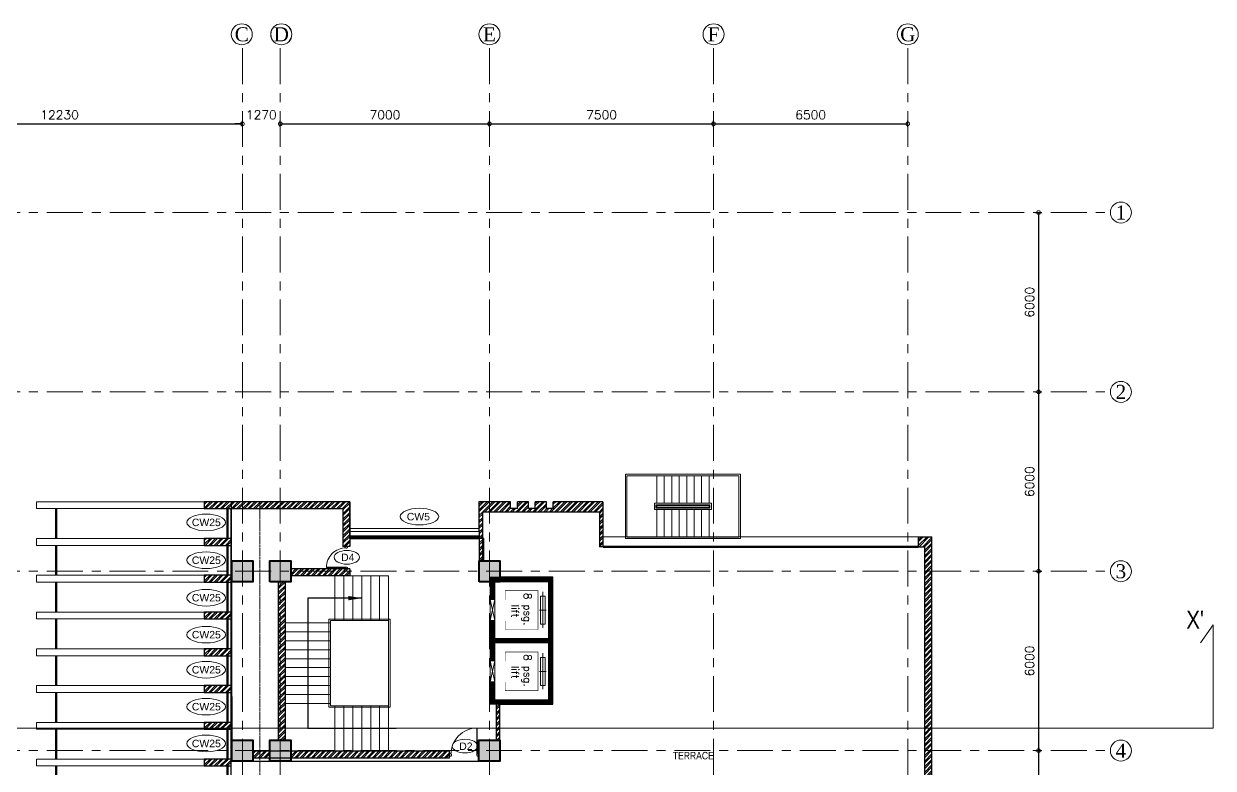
# Model space of a CAD drawing. Header units: millimetres. Extents: x 24487468 to 24959437, y -333213 to 842934.
# Drawn here: x 24724699 to 24764503, y 614699 to 639601 of the extents above; entities that cross this region are included whole.
import ezdxf
from ezdxf.enums import TextEntityAlignment as Align

# ---------------------------------------------------------------- set-up
doc = ezdxf.new("R2010")
doc.units = ezdxf.units.MM
doc.header["$MEASUREMENT"] = 0
doc.header["$PDMODE"] = 3
for name, pattern in [('ACAD_ISO10W100', [18.5, 12, -3, 0.5, -3]), ('BORDERX2', [3.5, 1, -0.5, 1, -0.5, 0, -0.5]), ('Centreline', [21, 12, -3, 3, -3]), ('DASHED2', [0.375, 0.25, -0.125])]:
    doc.linetypes.add(name, pattern=pattern)
doc.layers.get('0').update_dxf_attribs({"lineweight": 5})
for name, color, linetype, lineweight in [('A 0.13 dw', 175, 'Continuous', 5), ('A DW', 27, 'Continuous', 13), ('A-DIM', 155, 'Continuous', 9), ('AA-revised text', 52, 'Continuous', 9), ('CENLINE', 220, 'ACAD_ISO10W100', 5), ('COLUMN', 12, 'Continuous', 40), ('D-DIM', 63, 'Continuous', 15), ('DIM', 183, 'Continuous', 5), ('GRID', 205, 'BORDERX2', 5), ('HACTH', 8, 'Continuous', 0), ('hatch', 9, 'Continuous', 0), ('p1 plan grid lck', 6, 'Continuous', 5), ('stair', 231, 'Continuous', 13), ('text', 7, 'Continuous', 15), ('wall', 53, 'Continuous', 15), ('Wall1', 37, 'Continuous', 30), ('WALL2', 4, 'Continuous', 15), ('win shutters', 140, 'Continuous', 25), ('WINDOWS', 4, 'Continuous', 9)]:
    doc.layers.add(name, color=color, linetype=linetype, lineweight=lineweight)
doc.layers.add('A-BTEXT', color=57, linetype='Continuous')
doc.styles.add('arial', font='times.ttf')
doc.styles.add('ordinary', font='arial.ttf')
doc.styles.add('ROMANS', font='romans__.ttf')
doc.styles.add('sansserif', font='sanss___.ttf')
doc.dimstyles.new('DIM100', dxfattribs={"dimtxt": 300, "dimasz": 250, "dimexe": 100, "dimexo": 100, "dimgap": 150, "dimtad": 1, "dimdec": 0, "dimrnd": 5, "dimzin": 0, "dimdsep": 46, "dimtxsty": 'ROMANS', "dimblk": 'DOTSMALL', "dimcen": 0.09, "dimclrd": 256, "dimclre": 256, "dimclrt": 7, "dimadec": 0, "dimazin": 0, "dimtfac": 1, "dimtdec": 0, "dimtix": 1, "dimtofl": 0, "dimtmove": 1, "dimatfit": 3, "dimfxl": 100, "dimfxlon": 1, "dimtolj": 1, "dimtzin": 0, "dimarcsym": 0})

# ---------------------------------------------------------------- blocks, each defined once
blk = doc.blocks.new('column 350')
at = {"layer": 'COLUMN', "ltscale": 100}
h = blk.add_hatch(color=256, dxfattribs=at)
h.dxf.hatch_style = 1
h.paths.add_polyline_path([(1327.5, 1037.5), (627.5, 1037.5), (627.5, 337.5), (1327.5, 337.5)])
blk.add_lwpolyline([(627.5, 1037.5), (1327.5, 1037.5), (1327.5, 337.5), (627.5, 337.5)], close=True, dxfattribs=at)
blk = doc.blocks.new('grid letter-flat-4-flat-1')
at = {"layer": 'GRID', "linetype": 'Continuous'}
blk.add_circle((0, 374.75), 281.25, dxfattribs=at)
blk = doc.blocks.new('_DotSmall')
at = {"color": 0, "linetype": 'ByBlock', "const_width": 0.5}
blk.add_lwpolyline([(-0.0625, 0, 1), (0.0625, 0, 1)], format="xyb", close=True, dxfattribs=at)
blk = doc.blocks.new('fdfsdf')
at = {"layer": 'D-DIM', "linetype": 'Continuous', "ltscale": 1000, "const_width": 150}
blk.add_lwpolyline([(942, 1688), (1617, 1688), (1617, -262), (-433, -262), (-433, 1688), (242, 1688)], dxfattribs=at)
at = {"layer": 'hatch'}
for p, q in [((1059, 0), (123, 0)), ((591, -107), (591, 109))]:
    blk.add_line(p, q, dxfattribs=at)
at = {"layer": 'WALL2'}
for p, q in [((123, 0), (0, 0)), ((1199, 0), (1059, 0))]:
    blk.add_line(p, q, dxfattribs=at)
at = {"layer": 'WALL2', "linetype": 'Continuous', "ltscale": 1000, "const_width": 20}
blk.add_lwpolyline([(242, 1263), (-58, 1263), (-58, 163), (1242, 163), (1242, 1263), (942, 1263)], dxfattribs=at)
at = {"layer": 'WALL2'}
blk.add_lwpolyline([(1059, -76), (123, -76), (123, 76), (1059, 76)], close=True, dxfattribs=at)
blk = doc.blocks.new('fewe')
at = {"layer": 'A DW', "ltscale": 1000}
for p, q in [((750, 1950), (1450, 2100)), ((750, 2100), (1450, 1950)), ((750, 2100), (1450, 2100)), ((1450, 1950), (750, 1950))]:
    blk.add_line(p, q, dxfattribs=at)
at = {"layer": 'D-DIM', "linetype": 'Continuous', "ltscale": 1000}
for points in [[(750, 1950), (750, 2100), (0, 2100), (0, 0), (2200, 0), (2200, 2100), (1450, 2100), (1450, 1950)], [(750, 1950), (150, 1950), (150, 150), (2050, 150), (2050, 1950), (1450, 1950)]]:
    blk.add_lwpolyline(points, dxfattribs=at)
at = {"layer": 'D-DIM', "linetype": 'Continuous'}
blk.add_blockref('fdfsdf', (508, 337), dxfattribs=at)
at = {"layer": 'AA-revised text', "ltscale": 1000, "insert": (1713, 720), "char_height": 250, "width": 1259.28, "attachment_point": 1, "rotation": 180, "style": 'sansserif'}
blk.add_mtext('\\pi40.354;{\\Fromans|c0;8 psg.\\P\\pi427.26;lift}', dxfattribs=at)
blk = doc.blocks.new('S')
at = {"layer": 'stair', "extrusion": (0, 0, -1), "xscale": -1, "zscale": -1, "rotation": 270.0000000800413}
for p in [(-19800978, -159842), (-19800978, -161892)]:
    blk.add_blockref('fewe', p, dxfattribs=at)
blk = doc.blocks.new('EEXIT')
at = {"layer": 'WINDOWS', "lineweight": 0}
for p, q in [((0, 4581), (-2150, 4581)), ((-2150, 4581), (-2150, 2781)), ((-50, 4531), (-2100, 4531)), ((-2100, 4531), (-2100, 2753)), ((-2100, 4531), (-1180, 4531)), ((-50, 4531), (-50, 2781)), ((0, 4581), (0, 2753)), ((-1180, 3611), (-1180, 1700)), ((-1180, 3611), (-970, 3611)), ((-970, 3611), (-970, 1700)), ((-2100, 3531), (-1180, 3531)), ((-2100, 3281), (-1180, 3281)), ((-1130, 3561), (-1130, 1750)), ((-1130, 3561), (-1020, 3561)), ((-1130, 3531), (-1020, 3531)), ((-1130, 3281), (-1100, 3281)), ((-1100, 3531), (-1100, 1781)), ((-1050, 3531), (-1050, 1781)), ((-1050, 3281), (-1020, 3281)), ((-1020, 3561), (-1020, 1750)), ((-970, 3531), (-50, 3531)), ((-970, 3281), (-50, 3281)), ((-2100, 3031), (-1180, 3031)), ((-1130, 3031), (-1100, 3031)), ((-1050, 3031), (-1020, 3031)), ((-970, 3031), (-50, 3031)), ((-2150, 2781), (-2150, 731)), ((-2100, 2781), (-1180, 2781)), ((-2100, 2753), (-2100, 781)), ((-2100, 2531), (-1180, 2531)), ((-1130, 2781), (-1100, 2781)), ((-1130, 2531), (-1100, 2531)), ((-1050, 2781), (-1020, 2781)), ((-1050, 2531), (-1020, 2531)), ((-970, 2781), (-50, 2781)), ((-970, 2531), (-50, 2531)), ((-50, 2781), (-50, 781)), ((0, 2753), (0, 731)), ((-2100, 2281), (-1180, 2281)), ((-2100, 2031), (-1180, 2031)), ((-1130, 2281), (-1100, 2281)), ((-1130, 2031), (-1100, 2031)), ((-1050, 2281), (-1020, 2281)), ((-1050, 2031), (-1020, 2031)), ((-970, 2281), (-50, 2281)), ((-970, 2031), (-50, 2031)), ((-2100, 1781), (-1180, 1781)), ((-970, 1700), (-1180, 1700)), ((-1020, 1781), (-1130, 1781)), ((-1020, 1750), (-1130, 1750)), ((-1050, 1781), (-1020, 1781)), ((-970, 1781), (-50, 1781)), ((0, 731), (-2150, 731)), ((-2100, 781), (-1180, 781)), ((-50, 781), (-2100, 781))]:
    blk.add_line(p, q, dxfattribs=at)
blk = doc.blocks.new('Door1000-flat-3')
at = {"layer": 'A 0.13 dw'}
for p, q in [((-38, 0), (-38, -12)), ((38, 0), (-38, 0)), ((-38, -12), (-50, -12)), ((-50, -12), (-50, -63)), ((-50, -63), (-25, -75)), ((-25, -75), (12, -75)), ((12, -75), (12, -63)), ((12, -63), (50, -63)), ((38, -12), (38, 0)), ((50, -12), (38, -12)), ((50, -63), (50, -12)), ((-50, -937), (-25, -925)), ((-50, -988), (-50, -937)), ((-38, -988), (-50, -988)), ((-38, -1000), (-38, -988)), ((38, -1000), (-38, -1000)), ((-25, -925), (12, -925)), ((12, -925), (12, -937)), ((12, -925), (886, -925)), ((12, -937), (50, -937)), ((12, -937), (886, -937)), ((50, -988), (38, -988)), ((38, -988), (38, -1000)), ((50, -937), (50, -988))]:
    blk.add_line(p, q, dxfattribs=at)
blk.add_lwpolyline([(886, -937), (886, -937, 0.414214), (12, -63)], format="xyb", dxfattribs=at)
blk = doc.blocks.new('SEC')
at = {"layer": 'HACTH', "ltscale": 100}
for points in [[(-25663, 0), (-60348, 0), (-60348, 3449), (-59923, 2854)], [(-34685, 0), (0, 0), (0, 3449), (-425, 2854)]]:
    blk.add_lwpolyline(points, dxfattribs=at)
at = {"layer": 'text', "linetype": 'Continuous', "ltscale": 30, "insert": (-606, 3623), "char_height": 600, "width": 21041.4, "attachment_point": 5, "style": 'arial'}
blk.add_mtext("{\\fTechnic|b0|i0|c2|p2;X'}", dxfattribs=at)
blk = doc.blocks.new('*D159')
at = {"layer": 'Defpoints', "color": 0, "ltscale": 100, "transparency": 16777216}
for p in [(24732013, 636254), (24719784, 633637), (24732013, 633637)]:
    blk.add_point(p, dxfattribs=at)
at = {"layer": 'DIM', "lineweight": -2, "ltscale": 100, "transparency": 16777216}
for p, q in [((24719784, 636154), (24719784, 636354)), ((24719784, 636254), (24732013, 636254)), ((24732013, 636154), (24732013, 636354))]:
    blk.add_line(p, q, dxfattribs=at)
at = {"layer": 'DIM', "lineweight": -2, "ltscale": 100, "transparency": 16777216, "xscale": 250, "yscale": 250, "zscale": 250, "rotation": 180}
blk.add_blockref('_DotSmall', (24719784, 636254), dxfattribs=at)
at = {"layer": 'DIM', "lineweight": -2, "ltscale": 100, "transparency": 16777216, "xscale": 250, "yscale": 250, "zscale": 250}
blk.add_blockref('_DotSmall', (24732013, 636254), dxfattribs=at)
at = {"layer": 'DIM', "color": 7, "ltscale": 100, "transparency": 16777216, "insert": (24725898, 636555), "char_height": 300, "attachment_point": 5, "style": 'ROMANS'}
blk.add_mtext('\\A1;12230', dxfattribs=at)
blk = doc.blocks.new('*D160')
at = {"layer": 'Defpoints', "color": 0, "ltscale": 100, "transparency": 16777216}
for p in [(24733284, 636254), (24732013, 633637), (24733284, 633637)]:
    blk.add_point(p, dxfattribs=at)
at = {"layer": 'DIM', "lineweight": -2, "ltscale": 100, "transparency": 16777216}
for p, q in [((24732013, 636254), (24731763, 636254)), ((24732013, 636154), (24732013, 636354)), ((24733284, 636154), (24733284, 636354)), ((24733284, 636254), (24733534, 636254))]:
    blk.add_line(p, q, dxfattribs=at)
at = {"layer": 'DIM', "lineweight": -2, "ltscale": 100, "transparency": 16777216, "xscale": 250, "yscale": 250, "zscale": 250}
blk.add_blockref('_DotSmall', (24732013, 636254), dxfattribs=at)
at = {"layer": 'DIM', "lineweight": -2, "ltscale": 100, "transparency": 16777216, "xscale": 250, "yscale": 250, "zscale": 250, "rotation": 180}
blk.add_blockref('_DotSmall', (24733284, 636254), dxfattribs=at)
at = {"layer": 'DIM', "color": 7, "ltscale": 100, "transparency": 16777216, "insert": (24732648, 636555), "char_height": 300, "attachment_point": 5, "style": 'ROMANS'}
blk.add_mtext('\\A1;1270', dxfattribs=at)
blk = doc.blocks.new('*D161')
at = {"layer": 'Defpoints', "color": 0, "ltscale": 100, "transparency": 16777216}
for p in [(24740284, 636254), (24733284, 633637), (24740284, 633637)]:
    blk.add_point(p, dxfattribs=at)
at = {"layer": 'DIM', "lineweight": -2, "ltscale": 100, "transparency": 16777216}
for p, q in [((24733284, 636154), (24733284, 636354)), ((24733284, 636254), (24740284, 636254)), ((24740284, 636154), (24740284, 636354))]:
    blk.add_line(p, q, dxfattribs=at)
at = {"layer": 'DIM', "lineweight": -2, "ltscale": 100, "transparency": 16777216, "xscale": 250, "yscale": 250, "zscale": 250, "rotation": 180}
blk.add_blockref('_DotSmall', (24733284, 636254), dxfattribs=at)
at = {"layer": 'DIM', "lineweight": -2, "ltscale": 100, "transparency": 16777216, "xscale": 250, "yscale": 250, "zscale": 250}
blk.add_blockref('_DotSmall', (24740284, 636254), dxfattribs=at)
at = {"layer": 'DIM', "color": 7, "ltscale": 100, "transparency": 16777216, "insert": (24736784, 636555), "char_height": 300, "attachment_point": 5, "style": 'ROMANS'}
blk.add_mtext('\\A1;7000', dxfattribs=at)
blk = doc.blocks.new('*D162')
at = {"layer": 'Defpoints', "color": 0, "ltscale": 100, "transparency": 16777216}
for p in [(24747782, 636254), (24740284, 633637), (24747782, 633287)]:
    blk.add_point(p, dxfattribs=at)
at = {"layer": 'DIM', "lineweight": -2, "ltscale": 100, "transparency": 16777216}
for p, q in [((24740284, 636154), (24740284, 636354)), ((24740284, 636254), (24747782, 636254)), ((24747782, 636154), (24747782, 636354))]:
    blk.add_line(p, q, dxfattribs=at)
at = {"layer": 'DIM', "lineweight": -2, "ltscale": 100, "transparency": 16777216, "xscale": 250, "yscale": 250, "zscale": 250, "rotation": 180}
blk.add_blockref('_DotSmall', (24740284, 636254), dxfattribs=at)
at = {"layer": 'DIM', "lineweight": -2, "ltscale": 100, "transparency": 16777216, "xscale": 250, "yscale": 250, "zscale": 250}
blk.add_blockref('_DotSmall', (24747782, 636254), dxfattribs=at)
at = {"layer": 'DIM', "color": 7, "ltscale": 100, "transparency": 16777216, "insert": (24744033, 636555), "char_height": 300, "attachment_point": 5, "style": 'ROMANS'}
blk.add_mtext('\\A1;7500', dxfattribs=at)
blk = doc.blocks.new('*D163')
at = {"layer": 'Defpoints', "color": 0, "ltscale": 100, "transparency": 16777216}
for p in [(24754282, 636254), (24747782, 633287), (24754282, 633287)]:
    blk.add_point(p, dxfattribs=at)
at = {"layer": 'DIM', "lineweight": -2, "ltscale": 100, "transparency": 16777216}
for p, q in [((24747782, 636154), (24747782, 636354)), ((24747782, 636254), (24754282, 636254)), ((24754282, 636154), (24754282, 636354))]:
    blk.add_line(p, q, dxfattribs=at)
at = {"layer": 'DIM', "lineweight": -2, "ltscale": 100, "transparency": 16777216, "xscale": 250, "yscale": 250, "zscale": 250, "rotation": 180}
blk.add_blockref('_DotSmall', (24747782, 636254), dxfattribs=at)
at = {"layer": 'DIM', "lineweight": -2, "ltscale": 100, "transparency": 16777216, "xscale": 250, "yscale": 250, "zscale": 250}
blk.add_blockref('_DotSmall', (24754282, 636254), dxfattribs=at)
at = {"layer": 'DIM', "color": 7, "ltscale": 100, "transparency": 16777216, "insert": (24751032, 636555), "char_height": 300, "attachment_point": 5, "style": 'ROMANS'}
blk.add_mtext('\\A1;6500', dxfattribs=at)
blk = doc.blocks.new('*D164')
at = {"layer": 'Defpoints', "color": 0, "ltscale": 100, "transparency": 16777216}
for p in [(24757682, 633287), (24757682, 627287), (24758659, 627287)]:
    blk.add_point(p, dxfattribs=at)
at = {"layer": 'DIM', "lineweight": -2, "ltscale": 100, "transparency": 16777216}
for p, q in [((24758559, 633287), (24758759, 633287)), ((24758659, 633287), (24758659, 627287)), ((24758559, 627287), (24758759, 627287))]:
    blk.add_line(p, q, dxfattribs=at)
at = {"layer": 'DIM', "lineweight": -2, "ltscale": 100, "transparency": 16777216, "xscale": 250, "yscale": 250, "zscale": 250}
for p, rotation in [((24758659, 633287), 90), ((24758659, 627287), 270)]:
    blk.add_blockref('_DotSmall', p, dxfattribs=dict(at, rotation=rotation))
at = {"layer": 'DIM', "color": 7, "ltscale": 100, "transparency": 16777216, "insert": (24758358, 630287), "char_height": 300, "attachment_point": 5, "rotation": 90, "style": 'ROMANS'}
blk.add_mtext('\\A1;6000', dxfattribs=at)
blk = doc.blocks.new('*D165')
at = {"layer": 'Defpoints', "color": 0, "ltscale": 100, "transparency": 16777216}
for p in [(24757682, 627287), (24754633, 621287), (24758659, 621287)]:
    blk.add_point(p, dxfattribs=at)
at = {"layer": 'DIM', "lineweight": -2, "ltscale": 100, "transparency": 16777216}
for p, q in [((24758559, 627287), (24758759, 627287)), ((24758659, 627287), (24758659, 621287)), ((24758559, 621287), (24758759, 621287))]:
    blk.add_line(p, q, dxfattribs=at)
at = {"layer": 'DIM', "lineweight": -2, "ltscale": 100, "transparency": 16777216, "xscale": 250, "yscale": 250, "zscale": 250}
for p, rotation in [((24758659, 627287), 90), ((24758659, 621287), 270)]:
    blk.add_blockref('_DotSmall', p, dxfattribs=dict(at, rotation=rotation))
at = {"layer": 'DIM', "color": 7, "ltscale": 100, "transparency": 16777216, "insert": (24758358, 624287), "char_height": 300, "attachment_point": 5, "rotation": 90, "style": 'ROMANS'}
blk.add_mtext('\\A1;6000', dxfattribs=at)
blk = doc.blocks.new('*D166')
at = {"layer": 'Defpoints', "color": 0, "ltscale": 100, "transparency": 16777216}
for p in [(24754633, 621287), (24754633, 615287), (24758659, 615287)]:
    blk.add_point(p, dxfattribs=at)
at = {"layer": 'DIM', "lineweight": -2, "ltscale": 100, "transparency": 16777216}
for p, q in [((24758559, 621287), (24758759, 621287)), ((24758659, 621287), (24758659, 615287)), ((24758559, 615287), (24758759, 615287))]:
    blk.add_line(p, q, dxfattribs=at)
at = {"layer": 'DIM', "lineweight": -2, "ltscale": 100, "transparency": 16777216, "xscale": 250, "yscale": 250, "zscale": 250}
for p, rotation in [((24758659, 621287), 90), ((24758659, 615287), 270)]:
    blk.add_blockref('_DotSmall', p, dxfattribs=dict(at, rotation=rotation))
at = {"layer": 'DIM', "color": 7, "ltscale": 100, "transparency": 16777216, "insert": (24758358, 618287), "char_height": 300, "attachment_point": 5, "rotation": 90, "style": 'ROMANS'}
blk.add_mtext('\\A1;6000', dxfattribs=at)
blk = doc.blocks.new('*D167')
at = {"layer": 'Defpoints', "color": 0, "ltscale": 100, "transparency": 16777216}
for p in [(24754633, 615287), (24754631, 609287), (24758659, 609287)]:
    blk.add_point(p, dxfattribs=at)
at = {"layer": 'DIM', "lineweight": -2, "ltscale": 100, "transparency": 16777216}
for p, q in [((24758559, 615287), (24758759, 615287)), ((24758659, 615287), (24758659, 609287)), ((24758559, 609287), (24758759, 609287))]:
    blk.add_line(p, q, dxfattribs=at)
at = {"layer": 'DIM', "lineweight": -2, "ltscale": 100, "transparency": 16777216, "xscale": 250, "yscale": 250, "zscale": 250}
for p, rotation in [((24758659, 615287), 90), ((24758659, 609287), 270)]:
    blk.add_blockref('_DotSmall', p, dxfattribs=dict(at, rotation=rotation))
at = {"layer": 'DIM', "color": 7, "ltscale": 100, "transparency": 16777216, "insert": (24758358, 612287), "char_height": 300, "attachment_point": 5, "rotation": 90, "style": 'ROMANS'}
blk.add_mtext('\\A1;6000', dxfattribs=at)

msp = doc.modelspace()

# ---------------------------------------------------------------- hatches: boundary and pattern name
at = {"layer": 'hatch', "ltscale": 100}
h = msp.add_hatch(dxfattribs=at)
h.set_pattern_fill('ANSI32', color=256, scale=350)
h.set_pattern_definition([(45, (24733172.03, 622864.8), (-92.808, 92.808), []), (45, (24733233.9, 622864.8), (-92.808, 92.808), [])])
h.paths.add_polyline_path([(24735606.5, 623612.3), (24730737.6, 623612.3), (24730737.6, 623382.3), (24731637.6, 623382.3), (24735376.5, 623382.3), (24735376.5, 622117.3), (24735606.5, 622117.3)])
h = msp.add_hatch(dxfattribs=at)
h.set_pattern_fill('ANSI32', color=256, scale=350)
h.set_pattern_definition([(45, (24742006.69, 622624.8), (-92.808, 92.808), []), (45, (24742068.56, 622624.8), (-92.808, 92.808), [])])
h.paths.add_polyline_path([(24744081.5, 623612.3), (24742416.5, 623612.3), (24742416.5, 623382.3), (24742186.5, 623382.3), (24742186.5, 623612.3), (24741816.5, 623612.3), (24741816.5, 623382.3), (24741586.5, 623382.3), (24741586.5, 623612.3), (24741216.5, 623612.3), (24741216.5, 623382.3), (24740986.5, 623382.3), (24740986.5, 623612.3), (24739931.9, 623612.3), (24739932.6, 621637.3), (24740047.9, 621637.3), (24740047.1, 623267.3), (24743966.5, 623267.3), (24743966.5, 622107.3), (24744081.4, 622107.3)])
h = msp.add_hatch(dxfattribs=at)
h.set_pattern_fill('ANSI32', color=256, scale=350)
h.set_pattern_definition([(45, (24731187.55, 622267.3), (-92.808, 92.808), []), (45, (24731249.43, 622267.3), (-92.808, 92.808), [])])
h.paths.add_polyline_path([(24731637.6, 622382.3), (24730737.6, 622382.3), (24730737.6, 622152.3), (24731637.6, 622152.3)])
h = msp.add_hatch(dxfattribs=at)
h.set_pattern_fill('ANSI32', color=256, scale=350)
h.set_pattern_definition([(45, (24754829.22, 615287.55), (-92.8078, 92.8078), []), (45, (24754891.09, 615287.55), (-92.8078, 92.8078), [])])
h.paths.add_polyline_path([(24755079.2, 622437.3), (24754653.7, 622437.3), (24754653.7, 622107.3), (24754849.2, 622107.3), (24754849.2, 608437.7), (24754579.2, 608437.7), (24754579.2, 608137.8), (24755079.2, 608137.8)])
h = msp.add_hatch(dxfattribs=at)
h.set_pattern_fill('ANSI32', color=256, scale=350)
h.set_pattern_definition([(45, (24734619.53, 621252.3), (-92.808, 92.808), []), (45, (24734681.4, 621252.3), (-92.808, 92.808), [])])
h.paths.add_polyline_path([(24735606.5, 621367.3), (24733632.6, 621367.3), (24733632.6, 621137.3), (24735606.5, 621137.3)])
h = msp.add_hatch(dxfattribs=at)
h.set_pattern_fill('ANSI32', color=256, scale=350)
h.set_pattern_definition([(45, (24731187.55, 621037.3), (-92.808, 92.808), []), (45, (24731249.43, 621037.3), (-92.808, 92.808), [])])
h.paths.add_polyline_path([(24731637.6, 621152.3), (24730737.6, 621152.3), (24730737.6, 620922.3), (24731637.6, 620922.3)])
h = msp.add_hatch(dxfattribs=at)
h.set_pattern_fill('ANSI32', color=256, scale=350)
h.set_pattern_definition([(45, (24733342.55, 618287.3), (-92.808, 92.808), []), (45, (24733404.43, 618287.3), (-92.808, 92.808), [])])
h.paths.add_polyline_path([(24733457.6, 620937.3), (24733227.6, 620937.3), (24733227.6, 615637.3), (24733457.6, 615637.3)])
h = msp.add_hatch(dxfattribs=at)
h.set_pattern_fill('ANSI32', color=256, scale=350)
h.set_pattern_definition([(45, (24731187.55, 619807.3), (-92.808, 92.808), []), (45, (24731249.43, 619807.3), (-92.808, 92.808), [])])
h.paths.add_polyline_path([(24731637.6, 619922.3), (24730737.6, 619922.3), (24730737.6, 619692.3), (24731637.6, 619692.3)])
h = msp.add_hatch(dxfattribs=at)
h.set_pattern_fill('ANSI32', color=256, scale=350)
h.set_pattern_definition([(45, (24731187.55, 618577.3), (-92.808, 92.808), []), (45, (24731249.43, 618577.3), (-92.808, 92.808), [])])
h.paths.add_polyline_path([(24731637.6, 618692.3), (24730737.6, 618692.3), (24730737.6, 618462.3), (24731637.6, 618462.3)])
h = msp.add_hatch(dxfattribs=at)
h.set_pattern_fill('ANSI32', color=256, scale=350)
h.set_pattern_definition([(45, (24731187.55, 617347.3), (-92.808, 92.808), []), (45, (24731249.43, 617347.3), (-92.808, 92.808), [])])
h.paths.add_polyline_path([(24731637.6, 617462.3), (24730737.6, 617462.3), (24730737.6, 617232.3), (24731637.6, 617232.3)])
h = msp.add_hatch(dxfattribs=at)
h.set_pattern_fill('ANSI32', color=256, scale=350)
h.set_pattern_definition([(45, (24740574.53, 616237.3), (-92.808, 92.808), []), (45, (24740636.4, 616237.3), (-92.808, 92.808), [])])
h.paths.add_polyline_path([(24740632, 616837.3), (24740517, 616837.3), (24740517, 615637.3), (24740632, 615637.3)])
h = msp.add_hatch(dxfattribs=at)
h.set_pattern_fill('ANSI32', color=256, scale=350)
h.set_pattern_definition([(45, (24731187.55, 616117.3), (-92.808, 92.808), []), (45, (24731249.43, 616117.3), (-92.808, 92.808), [])])
h.paths.add_polyline_path([(24731637.6, 616232.3), (24730737.6, 616232.3), (24730737.6, 616002.3), (24731637.6, 616002.3)])
h = msp.add_hatch(dxfattribs=at)
h.set_pattern_fill('ANSI32', color=256, scale=350)
h.set_pattern_definition([(45, (24731187.55, 614887.3), (-92.808, 92.808), []), (45, (24731249.43, 614887.3), (-92.808, 92.808), [])])
h.paths.add_polyline_path([(24731637.6, 615002.3), (24730737.6, 615002.3), (24730737.6, 614772.3), (24731637.6, 614772.3)])
h = msp.add_hatch(dxfattribs=at)
h.set_pattern_fill('ANSI32', color=256, scale=350)
h.set_pattern_definition([(45, (24732647.29, 615152.3), (-92.81, 92.81), []), (45, (24732709.16, 615152.3), (-92.81, 92.81), [])])
h.paths.add_polyline_path([(24732932, 615267.3), (24732362.6, 615267.3), (24732362.6, 615037.3), (24732932, 615037.3)])
h = msp.add_hatch(dxfattribs=at)
h.set_pattern_fill('ANSI32', color=256, scale=350)
h.set_pattern_definition([(45, (24736282.03, 615152.3), (-92.808, 92.808), []), (45, (24736343.9, 615152.3), (-92.808, 92.808), [])])
h.paths.add_polyline_path([(24738932, 615267.3), (24733632, 615267.3), (24733632, 615037.3), (24738932, 615037.3)])

# ---------------------------------------------------------------- linework, layer by layer
at = {"layer": 'A-DIM', "ltscale": 100}
for p, q in [((24735107.6, 619637.3), (24735107.6, 621137.3)), ((24735407.6, 619637.3), (24735407.6, 621137.3)), ((24735606.5, 621137.3), (24736907.6, 621137.3)), ((24735707.6, 619637.3), (24735707.6, 621137.3)), ((24736007.6, 619637.3), (24736007.6, 621137.3)), ((24736307.6, 619637.3), (24736307.6, 621137.3)), ((24736607.6, 619637.3), (24736607.6, 621137.3)), ((24736907.6, 619637.3), (24736907.6, 621137.3)), ((24734957.6, 619562.3), (24733457.6, 619562.3)), ((24734957.6, 619637.3), (24736907.6, 619637.3)), ((24734957.6, 619262.3), (24733457.6, 619262.3)), ((24734957.6, 618962.3), (24733457.6, 618962.3)), ((24734957.6, 618662.3), (24733457.6, 618662.3)), ((24734957.6, 618362.3), (24733457.6, 618362.3)), ((24734957.6, 618062.3), (24733457.6, 618062.3)), ((24734957.6, 617762.3), (24733457.6, 617762.3)), ((24734957.6, 617462.3), (24733457.6, 617462.3)), ((24734957.6, 617162.3), (24733457.6, 617162.3)), ((24734957.6, 616862.3), (24733457.6, 616862.3)), ((24735107.6, 616787.3), (24735107.6, 615267.3)), ((24735407.6, 616787.3), (24735407.6, 615267.3)), ((24735707.6, 616787.3), (24735707.6, 615267.3)), ((24736007.6, 616787.3), (24736007.6, 615267.3)), ((24736307.6, 616787.3), (24736307.6, 615267.3)), ((24736607.6, 616787.3), (24736607.6, 615267.3)), ((24736907.6, 616787.3), (24736907.6, 615267.3)), ((24734207.6, 616031.8), (24737158.2, 616031.8))]:
    msp.add_line(p, q, dxfattribs=at)
for points in [[(24736957.6, 616737.3), (24734907.6, 616737.3), (24734907.6, 619687.3), (24736957.6, 619687.3)], [(24736907.6, 616787.3), (24734957.6, 616787.3), (24734957.6, 619637.3), (24736907.6, 619637.3)]]:
    msp.add_lwpolyline(points, close=True, dxfattribs=at)
at = {"layer": 'Defpoints', "ltscale": 100}
msp.add_lwpolyline([(24731637.6, 623612.3), (24731662.6, 614937.3), (24740632, 614937.3), (24740632, 616837.3), (24742408.1, 616837.3), (24742408.1, 621087.3), (24740632.6, 621087.3), (24740632.6, 621637.3), (24740096.7, 621637.3), (24740096.7, 622386.1), (24735607, 622387.3), (24735606.5, 623612.3), (24731637.6, 623612.3)], dxfattribs=at)
at = {"layer": 'HACTH', "linetype": 'DASHED2', "ltscale": 100}
msp.add_line((24732602.2, 623612.3), (24732602.2, 606962.3), dxfattribs=at)
at = {"layer": 'p1 plan grid lck', "linetype": 'Centreline', "ltscale": 100}
for p, q in [((24732012.6, 638780.2), (24732012.6, 591933.2)), ((24733282.6, 638780.2), (24733282.6, 591933.2)), ((24740282.6, 638780.2), (24740282.6, 591933.2)), ((24747782.5, 638780.2), (24747782.5, 591933.2)), ((24754282.5, 638780.2), (24754282.5, 591933.2)), ((24708672.7, 633287.3), (24761062.5, 633287.3)), ((24708672.7, 627287.3), (24761062.5, 627287.3)), ((24708671.7, 621287.3), (24761061.5, 621287.3)), ((24708671.2, 615287.3), (24761060.9, 615287.3))]:
    msp.add_line(p, q, dxfattribs=at)
at = {"layer": 'text', "ltscale": 100}
for centre, major_axis, ratio in [((24737939.3, 623114), (-645.2, 0), 0.4312913), ((24730801.4, 622921.8), (-645.2, 0), 0.4312913), ((24730801.4, 621655.9), (-645.2, 0), 0.4312913), ((24735508.8, 621753), (-424.8, 0), 0.5372842), ((24730801.4, 620402.3), (-645.2, 0), 0.4312913), ((24730801.4, 619165.4), (-645.2, 0), 0.4312913), ((24730801.4, 617991.8), (-645.2, 0), 0.4312913), ((24730801.4, 616756.9), (-645.2, 0), 0.4312913), ((24730801.4, 615525.7), (-645.2, 0), 0.4312913), ((24739462.3, 615436.7), (-424.8, 0), 0.5372842)]:
    msp.add_ellipse(centre, major_axis=major_axis, ratio=ratio, dxfattribs=at)
at = {"layer": 'wall', "ltscale": 100}
for p, q in [((24725125.8, 623612.3), (24730737.6, 623612.3)), ((24725125.8, 623382.3), (24725125.8, 623612.3)), ((24725125.8, 623382.3), (24730727.3, 623382.3)), ((24735607, 622717.3), (24739932.6, 622717.3)), ((24735607, 622617.3), (24739932.6, 622617.3)), ((24730737.6, 622382.3), (24725125.8, 622382.3)), ((24725125.8, 622152.3), (24725125.8, 622382.3)), ((24730737.6, 622152.3), (24725125.8, 622152.3)), ((24754631.5, 622437.3), (24744081.5, 622437.3)), ((24730737.6, 621152.3), (24725125.8, 621152.3)), ((24725125.8, 620922.3), (24725125.8, 621152.3)), ((24730737.6, 620922.3), (24725125.8, 620922.3)), ((24730737.6, 619922.3), (24725125.8, 619922.3)), ((24725125.8, 619692.3), (24725125.8, 619922.3)), ((24730737.6, 619692.3), (24725125.8, 619692.3)), ((24730737.6, 618692.3), (24725125.8, 618692.3)), ((24725125.8, 618462.3), (24725125.8, 618692.3)), ((24730737.6, 618462.3), (24725125.8, 618462.3)), ((24730737.6, 617462.3), (24725125.8, 617462.3)), ((24725125.8, 617232.3), (24725125.8, 617462.3)), ((24730737.6, 617232.3), (24725125.8, 617232.3)), ((24730737.6, 616232.3), (24725125.8, 616232.3)), ((24725125.8, 616002.3), (24725125.8, 616232.3)), ((24730737.6, 616002.3), (24725125.8, 616002.3)), ((24730737.6, 615002.3), (24725125.8, 615002.3)), ((24725125.8, 614772.3), (24725125.8, 615002.3)), ((24730737.6, 614772.3), (24725125.8, 614772.3))]:
    msp.add_line(p, q, dxfattribs=at)
at = {"layer": 'Wall1', "ltscale": 100}
for p, q in [((24735606.5, 623612.3), (24730737.6, 623612.3)), ((24731637.6, 623382.3), (24735376.5, 623382.3)), ((24731637.6, 611312.3), (24731637.6, 623382.3)), ((24735376.5, 623382.3), (24735376.5, 622117.3)), ((24735606.5, 623612.3), (24735606.5, 622117.3)), ((24739931.9, 623612.3), (24739932.6, 621637.3)), ((24740986.5, 623612.3), (24739931.9, 623612.3)), ((24740986.5, 623382.3), (24740986.5, 623612.3)), ((24741216.5, 623382.3), (24740986.5, 623382.3)), ((24741586.5, 623612.3), (24741216.5, 623612.3)), ((24741216.5, 623382.3), (24741216.5, 623612.3)), ((24741586.5, 623382.3), (24741586.5, 623612.3)), ((24741816.5, 623382.3), (24741586.5, 623382.3)), ((24741816.5, 623382.3), (24741816.5, 623612.3)), ((24742186.5, 623612.3), (24741816.5, 623612.3)), ((24742186.5, 623382.3), (24742186.5, 623612.3)), ((24742416.5, 623382.3), (24742186.5, 623382.3)), ((24742416.5, 623382.3), (24742416.5, 623612.3)), ((24744081.5, 623612.3), (24742416.5, 623612.3)), ((24744081.5, 623612.3), (24744081.4, 622107.3)), ((24740047.1, 623267.3), (24740047.9, 621637.3)), ((24743966.5, 623267.3), (24740047.1, 623267.3)), ((24743966.5, 623267.3), (24743966.5, 622107.3)), ((24735607, 622387.3), (24739932.8, 622387.3)), ((24754631.5, 622437.3), (24755082, 622437.3)), ((24754631.5, 622437.3), (24754631.5, 622107.3)), ((24755082, 608137.3), (24755082, 622437.3)), ((24735606.5, 622117.3), (24735376.5, 622117.3)), ((24744081.4, 622107.3), (24743966.5, 622107.3)), ((24754631.5, 622107.3), (24754852, 622107.3)), ((24754852, 608387.3), (24754852, 622107.3)), ((24735606.5, 621367.3), (24733632.6, 621367.3)), ((24735606.5, 621367.3), (24735606.5, 621137.3)), ((24735606.5, 621137.3), (24733632.6, 621137.3)), ((24733227.6, 615637.3), (24733227.6, 620937.3)), ((24733457.6, 615637.3), (24733457.6, 620937.3)), ((24740517, 615637.3), (24740517, 616837.3)), ((24740632, 615637.3), (24740632, 616837.3)), ((24738932, 615267.3), (24732362.6, 615267.3)), ((24738932, 615037.3), (24732362.6, 615037.3)), ((24738932, 615267.3), (24738932, 615037.3))]:
    msp.add_line(p, q, dxfattribs=at)
for points in [[(24731637.6, 623612.3), (24730737.6, 623612.3), (24730737.6, 623382.3), (24731637.6, 623382.3)], [(24731637.6, 622382.3), (24730737.6, 622382.3), (24730737.6, 622152.3), (24731637.6, 622152.3)], [(24731637.6, 621152.3), (24730737.6, 621152.3), (24730737.6, 620922.3), (24731637.6, 620922.3)], [(24731637.6, 619922.3), (24730737.6, 619922.3), (24730737.6, 619692.3), (24731637.6, 619692.3)], [(24731637.6, 618692.3), (24730737.6, 618692.3), (24730737.6, 618462.3), (24731637.6, 618462.3)], [(24731637.6, 617462.3), (24730737.6, 617462.3), (24730737.6, 617232.3), (24731637.6, 617232.3)], [(24731637.6, 616232.3), (24730737.6, 616232.3), (24730737.6, 616002.3), (24731637.6, 616002.3)], [(24731637.6, 615002.3), (24730737.6, 615002.3), (24730737.6, 614772.3), (24731637.6, 614772.3)]]:
    msp.add_lwpolyline(points, dxfattribs=at)
at = {"layer": 'win shutters', "ltscale": 100, "const_width": 75}
for points in [[(24725781.5, 622382.3), (24725781.5, 623382.3)], [(24731512.6, 622382.3), (24731512.6, 623382.3)], [(24725781.5, 621152.3), (24725781.5, 622152.3)], [(24731512.6, 621152.3), (24731512.6, 622152.3)], [(24735607, 622445.8), (24739932.8, 622445.8)], [(24754631.5, 622107.3), (24744081.4, 622107.3)], [(24725781.5, 619922.3), (24725781.5, 620922.3)], [(24731512.6, 619922.3), (24731512.6, 620922.3)], [(24725781.5, 618692.3), (24725781.5, 619692.3)], [(24731512.6, 618692.3), (24731512.6, 619692.3)], [(24725781.5, 617462.3), (24725781.5, 618462.3)], [(24731512.6, 617462.3), (24731512.6, 618462.3)], [(24725781.5, 616232.3), (24725781.5, 617232.3)], [(24731512.6, 616232.3), (24731512.6, 617232.3)], [(24725781.5, 615002.3), (24725781.5, 616002.3)], [(24731512.6, 615002.3), (24731512.6, 616002.3)], [(24725781.5, 613772.3), (24725781.5, 614772.3)], [(24731512.6, 613772.3), (24731512.6, 614772.3)]]:
    msp.add_lwpolyline(points, dxfattribs=at)

# ---------------------------------------------------------------- block references
at = {"layer": 'A 0.13 dw', "xscale": -0.7500000000009314, "yscale": 0.7500000000009314, "zscale": 0.7500000000009314}
msp.add_blockref('Door1000-flat-3', (24735491.5, 622117.3), dxfattribs=at)
at = {"layer": 'A 0.13 dw', "xscale": 0.9999633201988117, "yscale": 0.9999633201988117, "zscale": 0.9999633201988117, "rotation": 89.99999999999999}
msp.add_blockref('Door1000-flat-3', (24738932, 615152.3), dxfattribs=at)
at = {"layer": 'A-DIM'}
msp.add_blockref('S', (4941429.6, 778729.8), dxfattribs=at)
at = {"layer": 'CENLINE'}
ref = msp.add_blockref('grid letter-flat-4-flat-1', (24731993.4, 638780.5), dxfattribs=dict(at, xscale=1.25, yscale=1.25, zscale=25.4))
ref.add_attrib('GRID_LETTER', 'C', dxfattribs={"layer": 'A-BTEXT', "linetype": 'Continuous', "height": 468.7, "style": 'arial'}).set_placement((24731993.4, 639249.3), align=Align.MIDDLE_CENTER)
ref = msp.add_blockref('grid letter-flat-4-flat-1', (24731995, 638780.5), dxfattribs=dict(at, xscale=1.25, yscale=1.25, zscale=25.4))
ref.add_attrib('GRID_LETTER', 'C', dxfattribs={"layer": 'A-BTEXT', "linetype": 'Continuous', "height": 468.7, "style": 'arial'}).set_placement((24731995, 639249.3), align=Align.MIDDLE_CENTER)
ref = msp.add_blockref('grid letter-flat-4-flat-1', (24733315.5, 638780.5), dxfattribs=dict(at, xscale=1.25, yscale=1.25, zscale=25.4))
ref.add_attrib('GRID_LETTER', 'D', dxfattribs={"layer": 'A-BTEXT', "linetype": 'Continuous', "height": 468.7, "style": 'arial'}).set_placement((24733315.5, 639249.3), align=Align.MIDDLE_CENTER)
ref = msp.add_blockref('grid letter-flat-4-flat-1', (24733317.1, 638780.5), dxfattribs=dict(at, xscale=1.25, yscale=1.25, zscale=25.4))
ref.add_attrib('GRID_LETTER', 'D', dxfattribs={"layer": 'A-BTEXT', "linetype": 'Continuous', "height": 468.7, "style": 'arial'}).set_placement((24733317.1, 639249.3), align=Align.MIDDLE_CENTER)
ref = msp.add_blockref('grid letter-flat-4-flat-1', (24740281.5, 638780.5), dxfattribs=dict(at, xscale=1.25, yscale=1.25, zscale=25.4))
ref.add_attrib('GRID_LETTER', 'E', dxfattribs={"layer": 'A-BTEXT', "linetype": 'Continuous', "height": 468.7, "style": 'arial'}).set_placement((24740281.5, 639249.3), align=Align.MIDDLE_CENTER)
ref = msp.add_blockref('grid letter-flat-4-flat-1', (24740283.1, 638780.5), dxfattribs=dict(at, xscale=1.25, yscale=1.25, zscale=25.4))
ref.add_attrib('GRID_LETTER', 'E', dxfattribs={"layer": 'A-BTEXT', "linetype": 'Continuous', "height": 468.7, "style": 'arial'}).set_placement((24740283.1, 639249.3), align=Align.MIDDLE_CENTER)
ref = msp.add_blockref('grid letter-flat-4-flat-1', (24747783, 638780.5), dxfattribs=dict(at, xscale=1.25, yscale=1.25, zscale=25.4))
ref.add_attrib('GRID_LETTER', 'F', dxfattribs={"layer": 'A-BTEXT', "linetype": 'Continuous', "height": 468.7, "style": 'arial'}).set_placement((24747783, 639249.3), align=Align.MIDDLE_CENTER)
ref = msp.add_blockref('grid letter-flat-4-flat-1', (24754283, 638780.5), dxfattribs=dict(at, xscale=1.25, yscale=1.25, zscale=25.4))
ref.add_attrib('GRID_LETTER', 'G', dxfattribs={"layer": 'A-BTEXT', "linetype": 'Continuous', "height": 468.7, "style": 'arial'}).set_placement((24754283, 639249.3), align=Align.MIDDLE_CENTER)
ref = msp.add_blockref('grid letter-flat-4-flat-1', (24761414.1, 632819.2), dxfattribs=dict(at, xscale=1.25, yscale=1.25, zscale=25.4))
ref.add_attrib('GRID_LETTER', '1', dxfattribs={"layer": 'A-BTEXT', "linetype": 'Continuous', "height": 468.7, "style": 'arial'}).set_placement((24761414.1, 633287.9), align=Align.MIDDLE_CENTER)
ref = msp.add_blockref('grid letter-flat-4-flat-1', (24761414.1, 632819.2), dxfattribs=dict(at, xscale=1.25, yscale=1.25, zscale=25.4))
ref.add_attrib('GRID_LETTER', '1', dxfattribs={"layer": 'A-BTEXT', "linetype": 'Continuous', "height": 468.7, "style": 'arial'}).set_placement((24761414.1, 633287.9), align=Align.MIDDLE_CENTER)
ref = msp.add_blockref('grid letter-flat-4-flat-1', (24761414.1, 626819.2), dxfattribs=dict(at, xscale=1.25, yscale=1.25, zscale=25.4))
ref.add_attrib('GRID_LETTER', '2', dxfattribs={"layer": 'A-BTEXT', "linetype": 'Continuous', "height": 468.7, "style": 'arial'}).set_placement((24761414.1, 627287.9), align=Align.MIDDLE_CENTER)
ref = msp.add_blockref('grid letter-flat-4-flat-1', (24761414.1, 626819.2), dxfattribs=dict(at, xscale=1.25, yscale=1.25, zscale=25.4))
ref.add_attrib('GRID_LETTER', '2', dxfattribs={"layer": 'A-BTEXT', "linetype": 'Continuous', "height": 468.7, "style": 'arial'}).set_placement((24761414.1, 627287.9), align=Align.MIDDLE_CENTER)
ref = msp.add_blockref('grid letter-flat-4-flat-1', (24761413, 620819.2), dxfattribs=dict(at, xscale=1.25, yscale=1.25, zscale=25.4))
ref.add_attrib('GRID_LETTER', '3', dxfattribs={"layer": 'A-BTEXT', "linetype": 'Continuous', "height": 468.7, "style": 'arial'}).set_placement((24761413, 621287.9), align=Align.MIDDLE_CENTER)
ref = msp.add_blockref('grid letter-flat-4-flat-1', (24761413, 620819.2), dxfattribs=dict(at, xscale=1.25, yscale=1.25, zscale=25.4))
ref.add_attrib('GRID_LETTER', '3', dxfattribs={"layer": 'A-BTEXT', "linetype": 'Continuous', "height": 468.7, "style": 'arial'}).set_placement((24761413, 621287.9), align=Align.MIDDLE_CENTER)
ref = msp.add_blockref('grid letter-flat-4-flat-1', (24761412.5, 614819.2), dxfattribs=dict(at, xscale=1.25, yscale=1.25, zscale=25.4))
ref.add_attrib('GRID_LETTER', '4', dxfattribs={"layer": 'A-BTEXT', "linetype": 'Continuous', "height": 468.7, "style": 'arial'}).set_placement((24761412.5, 615287.9), align=Align.MIDDLE_CENTER)
ref = msp.add_blockref('grid letter-flat-4-flat-1', (24761412.5, 614819.2), dxfattribs=dict(at, xscale=1.25, yscale=1.25, zscale=25.4))
ref.add_attrib('GRID_LETTER', '4', dxfattribs={"layer": 'A-BTEXT', "linetype": 'Continuous', "height": 468.7, "style": 'arial'}).set_placement((24761412.5, 615287.9), align=Align.MIDDLE_CENTER)
at = {"layer": 'COLUMN', "rotation": 89.99999999994951}
for p in [(24732700.1, 620309.8), (24733970.1, 620309.8), (24740970.1, 620309.8), (24732700.1, 614309.8), (24733969.5, 614309.8), (24740969.5, 614309.8)]:
    msp.add_blockref('column 350', p, dxfattribs=at)
at = {"layer": 'DIM', "rotation": 270}
msp.add_blockref('EEXIT', (24744101.4, 622381.8), dxfattribs=at)
at = {"layer": 'HACTH'}
msp.add_blockref('SEC', (24764503.2, 616041.8), dxfattribs=at)

# ---------------------------------------------------------------- texts
at = {"layer": 'text', "ltscale": 100, "char_height": 250, "width": 373.513, "attachment_point": 1, "style": 'ordinary'}
for s, insert in [('CW25', (24730323.3, 623046.9)), ('CW5', (24737516.1, 623239.2)), ('CW25', (24730323.3, 621781.1)), ('CW25', (24730323.3, 620527.4)), ('CW25', (24730323.3, 619290.5)), ('CW25', (24730323.3, 618117)), ('CW25', (24730323.3, 616882.1)), ('CW25', (24730323.3, 615650.8))]:
    msp.add_mtext(s, dxfattribs=dict(at, insert=insert))
at = {"layer": 'text', "ltscale": 100, "char_height": 200, "attachment_point": 1, "style": 'ordinary'}
for s, insert in [('{\\H1.25x;D4}', (24735316.9, 621874.7)), ('{\\H1.25x;D2}', (24739270.4, 615558.3))]:
    msp.add_mtext_dynamic_manual_height_columns(s, width=373.513, gutter_width=15, heights=[0], dxfattribs=dict(at, insert=insert))
at = {"layer": 'text', "insert": (24747104.3, 615117.1), "char_height": 250, "width": 6666.13, "attachment_point": 5, "style": 'arial'}
msp.add_mtext('{\\fTechnic|b0|i0|c2|p2;TERRACE}', dxfattribs=at)

# ---------------------------------------------------------------- dimensions: what is measured, and where the dimension line sits
at = {"layer": 'DIM', "ltscale": 100}
for base, p1, p2, picture, middle in [((24732012.6, 636253.9), (24719783.6, 633637.3), (24732012.6, 633637.3), '*D159', (24725898.1, 636555.3)), ((24733283.6, 636253.9), (24732012.6, 633637.3), (24733283.6, 633637.3), '*D160', (24732648.1, 636555.3)), ((24740283.6, 636253.9), (24733283.6, 633637.3), (24740283.6, 633637.3), '*D161', (24736783.6, 636555.3)), ((24747782.5, 636253.9), (24740283.6, 633637.3), (24747782.5, 633287.3), '*D162', (24744033, 636555.3)), ((24754282.5, 636253.9), (24747782.5, 633287.3), (24754282.5, 633287.3), '*D163', (24751032.5, 636555.3))]:
    dim = msp.add_linear_dim(base=base, p1=p1, p2=p2, dimstyle='DIM100', dxfattribs=at)
    dim.commit()
    dim.dimension.update_dxf_attribs({"geometry": picture, "text_midpoint": middle})
for base, p1, p2, picture, middle in [((24758659, 627287.3), (24757682, 633287.3), (24757682, 627287.3), '*D164', (24758357.6, 630287.3)), ((24758659, 621287.3), (24757682, 627287.3), (24754633.3, 621287.3), '*D165', (24758357.6, 624287.3)), ((24758659, 615287.3), (24754633.3, 621287.3), (24754633.4, 615287.3), '*D166', (24758357.6, 618287.3)), ((24758659, 609287.3), (24754633.4, 615287.3), (24754631.5, 609287.3), '*D167', (24758357.6, 612287.3))]:
    dim = msp.add_linear_dim(base=base, p1=p1, p2=p2, angle=90, dimstyle='DIM100', dxfattribs=at)
    dim.commit()
    dim.dimension.update_dxf_attribs({"geometry": picture, "text_midpoint": middle})

# ---------------------------------------------------------------- leaders
at = {"layer": 'A-DIM', "ltscale": 100}
msp.add_leader([(24736007.6, 620387.3), (24734207.6, 620387.3), (24734207.6, 616031.8)], dimstyle='DIM100', override={"dimasz": 450, "dimgap": 150, "dimtad": 0, "dimfxl": 300}, dxfattribs=at)

doc.saveas('drawing.dxf')
